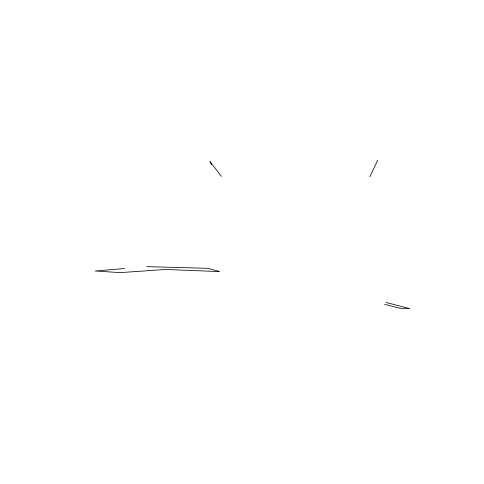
<?xml version="1.0" encoding="UTF-8"?>
<svg xmlns="http://www.w3.org/2000/svg" width="484" height="484" viewBox="0 0 484 484"><rect width="100%" height="100%" fill="white"/><g stroke="black" fill="none" stroke-linecap="round" stroke-linejoin="round"><path stroke-width="0.73" d="M369.861 176.775L377.708 160.137M124.467 268.529L95.3 271.004L120.213 272.619L165.552 269.455L219.173 271.584M146.785 266.636L207.872 268.324L219.185 271.415M386.075 302.458L409.754 308.635L399.82 308.272L384.635 304.297M210.056 161.704L211.496 164.227L210.056 161.704L221.478 176.382"/></g></svg>
